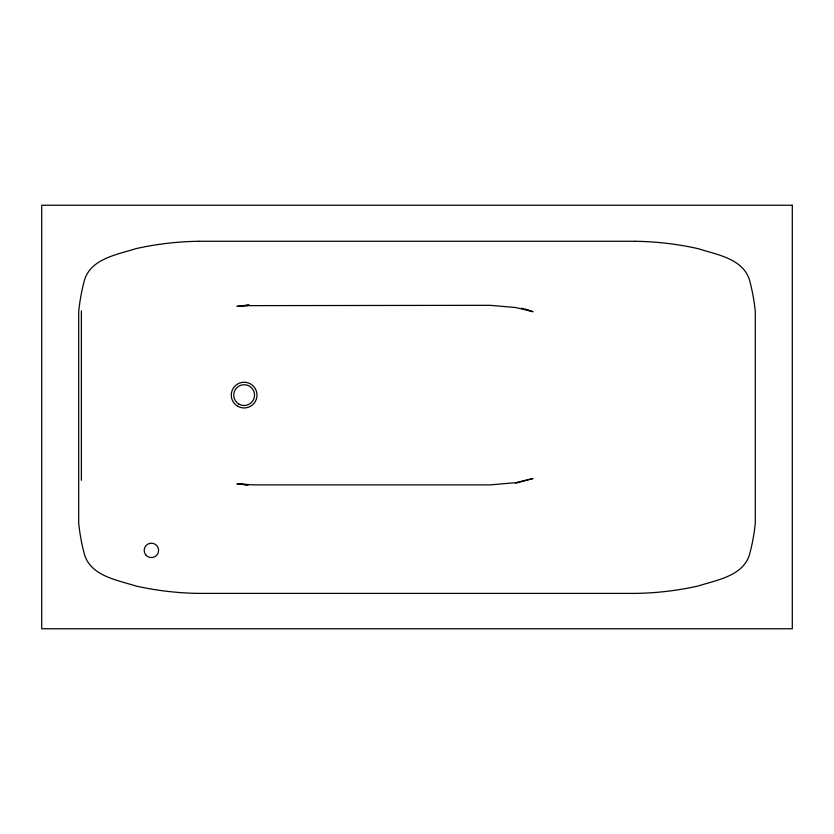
<?xml version="1.0" encoding="UTF-8"?>
<svg xmlns="http://www.w3.org/2000/svg" width="834" height="834" viewBox="0 0 834 834"><rect width="100%" height="100%" fill="white"/><g stroke="black" fill="none" stroke-linecap="round" stroke-linejoin="round"><path stroke-width="1.25" d="M515.652 483.261L533.072 478.497L515.631 482.678L490.027 484.888L254.016 484.888L236.908 483.835L248.417 484.835L245.446 484.564M249.178 304.89L236.908 306.38L248.417 305.369L240.004 306.109M245.446 305.64L490.027 305.317L515.631 307.527L533.072 311.707L525.159 309.153L528.047 310.112M198.742 241.276L635.258 241.276M240.004 484.095L246.343 484.94M521.448 308.184L523.919 308.83M81.388 310.832L81.388 480.28M198.742 241.276A306.537 306.537 0 0 0 135.848 248.668C117.417 254.62 91.417 258.425 84.609 279.661A193.498 193.498 0 0 0 78.698 311.749L78.698 522.918A193.498 193.498 0 0 0 84.609 555.006C91.417 576.242 117.417 580.057 135.848 586A306.537 306.537 0 0 0 198.742 593.391L635.258 593.401A306.537 306.537 0 0 0 698.152 586C716.583 580.047 742.583 576.242 749.391 555.006A193.498 193.498 0 0 0 755.302 522.918L755.302 311.749A193.498 193.498 0 0 0 749.391 279.661C742.583 258.425 716.583 254.62 698.152 248.668A306.537 306.537 0 0 0 635.258 241.276M792.3 205.247L41.7 205.247L41.7 628.753L792.3 628.753L792.3 205.247M237.711 406.241A12.864 12.854 0 0 0 257.008 395.108A12.864 12.854 0 0 0 237.711 383.963A12.864 12.854 0 0 0 237.711 406.241M145.669 554.787A7.225 7.225 0 0 0 158.064 553.15A7.225 7.225 0 0 0 150.454 543.236A7.225 7.225 0 0 0 145.669 554.787M238.941 404.115A10.404 10.404 0 0 0 254.547 395.108A10.404 10.404 0 0 0 238.941 386.1A10.404 10.404 0 0 0 238.941 404.115"/></g></svg>
